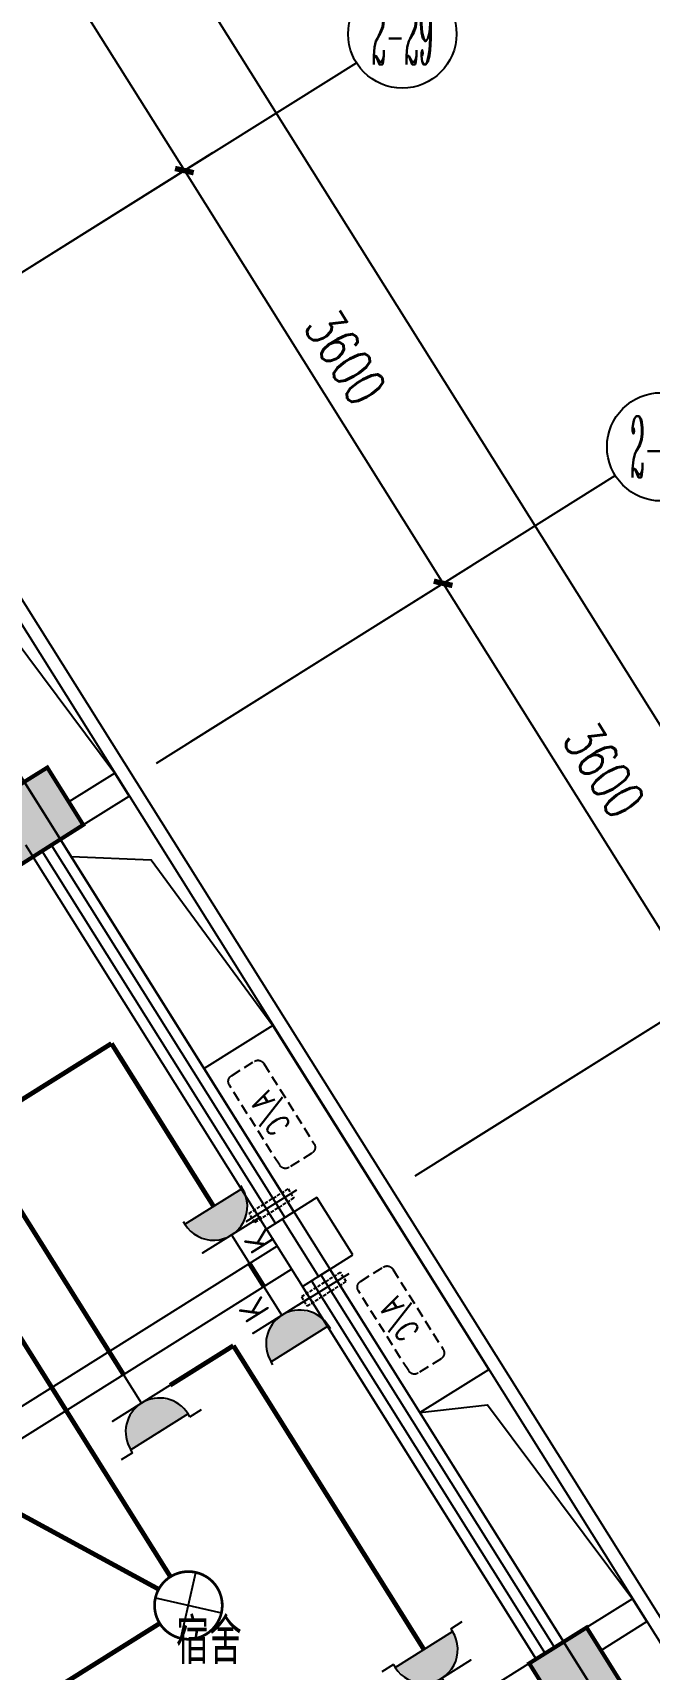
# Model space of a CAD drawing. Extents: x -9422388 to 15610651, y -1992469 to 953794.
# Drawn here: x -2710176 to -2705623, y -188157 to -176064 of the extents above; entities that cross this region are included whole.
import ezdxf
from ezdxf.enums import TextEntityAlignment as Align

# ---------------------------------------------------------------- set-up
doc = ezdxf.new("R2010")
doc.units = 0
doc.header["$LTSCALE"] = 1000
for name, pattern in [('( Hidden )', [0.375, 0.25, -0.125]), ('ACAD_ISO04W100', [30, 24, -3, 0, -3]), ('DASH', [0.35, 0.25, -0.1])]:
    doc.linetypes.add(name, pattern=pattern)
for name, color, linetype in [('A-FLOR-HVAC', 4, 'Continuous'), ('A-FLOR-OTHER2-ON', 83, 'Continuous'), ('A-SECT-DOOR', 141, 'Continuous'), ('AXIS_TEXT', 7, 'Continuous'), ('C-KZ', 2, 'Continuous'), ('C-Z-HATCH', 253, 'Continuous'), ('EQUIP-插座', 3, 'Continuous'), ('EQUIP-照明', 3, 'Continuous'), ('WIRE-插座', 5, 'Continuous'), ('WIRE-照明', 1, 'Continuous')]:
    doc.layers.add(name, color=color, linetype=linetype)
doc.styles.add('_TCH_AXIS', font='COMPLEX', dxfattribs={"bigfont": 'GBCBIG'})
doc.styles.add('_TCH_DIM', font='SIMPLEX', dxfattribs={"bigfont": 'GBCBIG'})
doc.styles.add('_TCH_DIM_T3', font='SIMPLEX', dxfattribs={"width": 0.705882, "bigfont": 'GBCBIG'})
doc.styles.add('_TCH_WINDOW', font='SIMPLEX', dxfattribs={"height": 3.5, "bigfont": 'GBCBIG'})
doc.styles.add('_TEL_ATTDEF', font='GBENOR', dxfattribs={"width": 0.8, "height": 3, "bigfont": 'GBCBIG'})
doc.styles.add('_TEL_DIM', font='SIMPLEX', dxfattribs={"width": 0.8, "height": 3.5, "bigfont": 'HZTXT'})
doc.styles.add('COMPLEX', font='COMPLEX')
doc.styles.get("Standard").update_dxf_attribs({"font": 'gbenor.shx', "bigfont": 'gbcbig.shx'})
doc.dimstyles.new('_TCH_ARCH&&100', dxfattribs={"dimtxt": 297.5, "dimasz": 100, "dimexe": 250, "dimexo": 300, "dimgap": 126.25, "dimtad": 1, "dimdec": 0, "dimzin": 0, "dimdsep": 46, "dimtxsty": '_TCH_DIM_T3', "dimblk": 'ARCHTICK', "dimcen": 0.09, "dimclrt": 7, "dimazin": 2, "dimtfac": 1, "dimtdec": 0, "dimtix": 1, "dimtmove": 2, "dimatfit": 3, "dimfxl": 0, "dimtolj": 1, "dimtzin": 0, "dimarcsym": 0})

# ---------------------------------------------------------------- blocks, each defined once
blk = doc.blocks.new('KTWJ1')
at = {"layer": 'A-FLOR-HVAC', "color": 0, "linetype": '( Hidden )', "ltscale": 0.3}
blk.add_lwpolyline([(152982, -14209, 0.414214), (153032, -14259), (153732, -14259, 0.414214), (153782, -14209), (153782, -14009, 0.414214), (153732, -13959), (153032, -13959, 0.414214), (152982, -14009)], format="xyb", close=True, dxfattribs=at)
at = {"layer": 'A-FLOR-HVAC', "color": 0, "style": '_TCH_WINDOW', "width": 0.705882}
blk.add_text('A/C', height=170, dxfattribs=at).set_placement((153214, -14188))
blk = doc.blocks.new('KTB')
at = {"layer": 'A-SECT-DOOR', "color": 0}
blk.add_lwpolyline([(1064480, -382524), (1065143, -383583), (1065652, -383265), (1064059, -380723), (1063550, -381041), (1064214, -382101)], dxfattribs=at)
at = {"layer": 'A-FLOR-HVAC', "color": 8, "xscale": -1}
for p, rotation in [((970637, -258909), 122.0782976835921), ((971590, -260429), 122.0782976836109)]:
    blk.add_blockref('KTWJ1', p, dxfattribs=dict(at, rotation=rotation))
blk = doc.blocks.new('A$C0CF77FE4')
at = {"layer": 'A-FLOR-OTHER2-ON', "color": 0, "linetype": 'ACAD_ISO04W100', "ltscale": 5}
blk.add_line((40, 440), (40, 0), dxfattribs=at)
at = {"layer": 'A-FLOR-OTHER2-ON', "color": 0, "linetype": 'DASH', "ltscale": 0.1}
blk.add_lwpolyline([(0, 390), (80, 390), (80, 50), (0, 50)], close=True, dxfattribs=at)
blk = doc.blocks.new('宿舍楼柱网1')
at = {"layer": 'C-Z-HATCH'}
h = blk.add_hatch(color=0, dxfattribs=at)
h.dxf.hatch_style = 1
h.paths.add_polyline_path([(649437, 161642), (649946, 161960), (649681, 162384), (649172, 162066)])
h = blk.add_hatch(color=0, dxfattribs=at)
h.dxf.hatch_style = 1
h.paths.add_polyline_path([(653505, 155340), (653929, 155605), (653664, 156029), (653240, 155764)])
at = {"layer": 'C-KZ', "color": 0, "const_width": 30}
for points in [[(649440, 161638), (649946, 161960), (649681, 162384), (649172, 162066), (649437, 161642)], [(653510, 155343), (653929, 155605), (653664, 156029), (653240, 155764), (653505, 155340)]]:
    blk.add_lwpolyline(points, dxfattribs=at)
blk = doc.blocks.new('_ArchTick')
at = {"color": 0, "linetype": 'ByBlock', "const_width": 0.4}
blk.add_lwpolyline([(-0.5, -0.5), (0.5, 0.5)], dxfattribs=at)
blk = doc.blocks.new('*D2943')
at = {"color": 0, "lineweight": -2, "transparency": 16777216}
for p, q in [((1638309, -167242), (1641062, -165516)), ((1640851, -165649), (1654712, -187764)), ((1652170, -189357), (1654924, -187631))]:
    blk.add_line(p, q, dxfattribs=at)
at = {"layer": 'Defpoints', "color": 0, "transparency": 16777216}
for p in [(1638054, -167401), (1654712, -187764), (1651916, -189516)]:
    blk.add_point(p, dxfattribs=at)
at = {"color": 0, "lineweight": -2, "transparency": 16777216, "xscale": 100, "yscale": 100, "zscale": 100}
for p, rotation in [((1640851, -165649), 122.0782976762225), ((1654712, -187764), 302.0782976762225)]:
    blk.add_blockref('_ArchTick', p, dxfattribs=dict(at, rotation=rotation))
at = {"color": 7, "transparency": 16777216, "insert": (1648014, -176560), "char_height": 297.5, "attachment_point": 5, "rotation": 302.0783, "style": '_TCH_DIM_T3'}
blk.add_mtext('\\A1;26100', dxfattribs=at)
blk = doc.blocks.new('*D2949')
at = {"color": 0, "lineweight": -2, "transparency": 16777216}
for p, q in [((1644044, -176393), (1646120, -175092)), ((1645908, -175225), (1647820, -178275)), ((1645956, -179443), (1648032, -178142))]:
    blk.add_line(p, q, dxfattribs=at)
at = {"layer": 'Defpoints', "color": 0, "transparency": 16777216}
for p in [(1643790, -176552), (1647820, -178275), (1645702, -179603)]:
    blk.add_point(p, dxfattribs=at)
at = {"color": 0, "lineweight": -2, "transparency": 16777216, "xscale": 100, "yscale": 100, "zscale": 100}
for p, rotation in [((1645908, -175225), 122.078297676223), ((1647820, -178275), 302.078297676223)]:
    blk.add_blockref('_ArchTick', p, dxfattribs=dict(at, rotation=rotation))
at = {"color": 7, "transparency": 16777216, "insert": (1647097, -176604), "char_height": 297.5, "attachment_point": 5, "rotation": 302.0783, "style": '_TCH_DIM_T3'}
blk.add_mtext('\\A1;3600', dxfattribs=at)
blk = doc.blocks.new('*D2950')
at = {"color": 0, "lineweight": -2, "transparency": 16777216}
for p, q in [((1642132, -173343), (1644208, -172041)), ((1643996, -172174), (1645908, -175225)), ((1644044, -176393), (1646120, -175092))]:
    blk.add_line(p, q, dxfattribs=at)
at = {"layer": 'Defpoints', "color": 0, "transparency": 16777216}
for p in [(1641878, -173502), (1645908, -175225), (1643790, -176552)]:
    blk.add_point(p, dxfattribs=at)
at = {"color": 0, "lineweight": -2, "transparency": 16777216, "xscale": 100, "yscale": 100, "zscale": 100}
for p, rotation in [((1643996, -172174), 122.0782976762225), ((1645908, -175225), 302.0782976762225)]:
    blk.add_blockref('_ArchTick', p, dxfattribs=dict(at, rotation=rotation))
at = {"color": 7, "transparency": 16777216, "insert": (1645185, -173553), "char_height": 297.5, "attachment_point": 5, "rotation": 302.0783, "style": '_TCH_DIM_T3'}
blk.add_mtext('\\A1;3600', dxfattribs=at)
blk = doc.blocks.new('*D2951')
at = {"color": 0, "lineweight": -2, "transparency": 16777216}
for p, q in [((1640220, -170292), (1642296, -168991)), ((1642085, -169124), (1643996, -172174)), ((1642132, -173343), (1644208, -172041))]:
    blk.add_line(p, q, dxfattribs=at)
at = {"layer": 'Defpoints', "color": 0, "transparency": 16777216}
for p in [(1639966, -170451), (1643996, -172174), (1641878, -173502)]:
    blk.add_point(p, dxfattribs=at)
at = {"color": 0, "lineweight": -2, "transparency": 16777216, "xscale": 100, "yscale": 100, "zscale": 100}
for p, rotation in [((1642085, -169124), 122.078297676224), ((1643996, -172174), 302.078297676224)]:
    blk.add_blockref('_ArchTick', p, dxfattribs=dict(at, rotation=rotation))
at = {"color": 7, "transparency": 16777216, "insert": (1643274, -170503), "char_height": 297.5, "attachment_point": 5, "rotation": 302.0783, "style": '_TCH_DIM_T3'}
blk.add_mtext('\\A1;3600', dxfattribs=at)
blk = doc.blocks.new('*D2952')
at = {"color": 0, "lineweight": -2, "transparency": 16777216}
for p, q in [((1638309, -167242), (1640385, -165941)), ((1640173, -166073), (1642085, -169124)), ((1640220, -170292), (1642296, -168991))]:
    blk.add_line(p, q, dxfattribs=at)
at = {"layer": 'Defpoints', "color": 0, "transparency": 16777216}
for p in [(1638054, -167401), (1642085, -169124), (1639966, -170451)]:
    blk.add_point(p, dxfattribs=at)
at = {"color": 0, "lineweight": -2, "transparency": 16777216, "xscale": 100, "yscale": 100, "zscale": 100}
for p, rotation in [((1640173, -166073), 122.0782976762227), ((1642085, -169124), 302.0782976762227)]:
    blk.add_blockref('_ArchTick', p, dxfattribs=dict(at, rotation=rotation))
at = {"color": 7, "transparency": 16777216, "insert": (1641362, -167453), "char_height": 297.5, "attachment_point": 5, "rotation": 302.0783, "style": '_TCH_DIM_T3'}
blk.add_mtext('\\A1;3600', dxfattribs=at)
blk = doc.blocks.new('_AXISO')
at = {"color": 0}
blk.add_circle((0, 0), 0.5, dxfattribs=at)
at = {"layer": 'AXIS_TEXT', "color": 0, "style": 'COMPLEX', "width": 1.041667}
blk.add_attdef('A', text='', height=0.56, dxfattribs=at).set_placement((-0.25, -0.28), (0.25, -0.28), align=Align.FIT)
blk = doc.blocks.new('$equip$00002539')
for p, q in [((-0.354, 0.354), (0.354, -0.354)), ((0.354, 0.354), (-0.354, -0.354))]:
    blk.add_line(p, q)
at = {"const_width": 0.04}
blk.add_lwpolyline([(-0.5, 0, 1), (0.5, 0, 1), (-0.5, 0, 0.911406)], format="xyb", dxfattribs=at)
blk.add_circle((0, 0), 0.5)
for p in [(0, 0.5), (-0.5, 0), (0.5, 0), (0, -0.5)]:
    blk.add_point(p)
at = {"color": 7, "style": '_TEL_DIM', "flags": 1}
blk.add_attdef('A', text='', height=0.00002, dxfattribs=at).set_placement((0, 0), align=Align.MIDDLE_CENTER)
blk = doc.blocks.new('$equip$00001764')
for p, q in [((-0.5, 1.05), (-0.5, 1)), ((-0.5, 1), (0.5, 1)), ((0.5, 1.05), (0.5, 1)), ((0.5, 0.5), (-0.5, 0.5)), ((0, 0.5), (0, 0))]:
    blk.add_line(p, q)
blk.add_arc((0, 1), 0.5, 180, 0)
for p in [(-0.5, 0.5), (0.5, 0.5), (0, 0)]:
    blk.add_point(p)
for points in [[(0.433, 0.75), (-0.433, 0.75), (0.5, 1), (-0.5, 1)], [(0.25, 0.567), (-0.25, 0.567), (0.433, 0.75), (-0.433, 0.75)], [(0, 0.5), (0, 0.5), (0.25, 0.567), (-0.25, 0.567)]]:
    blk.add_solid(points)
at = {"color": 7, "style": '_TEL_DIM'}
blk.add_attdef('$TEXT$', text='', height=0.4, dxfattribs=at).set_placement((0.303, 0.211), align=Align.MIDDLE_CENTER)
at = {"color": 7, "style": '_TEL_DIM', "flags": 1}
blk.add_attdef('A', text='', height=0.00002, dxfattribs=at).set_placement((0, 0), align=Align.MIDDLE_CENTER)
blk = doc.blocks.new('$equip$00001240')
for p, q in [((-0.5, 1.05), (-0.7, 1.05)), ((-0.5, 1.05), (-0.5, 1)), ((-0.5, 1), (0.5, 1)), ((0.5, 1.05), (0.7, 1.05)), ((0.5, 1.05), (0.5, 1)), ((-0.5, 0.5), (0.5, 0.5)), ((0, 0.5), (0, 0))]:
    blk.add_line(p, q)
blk.add_arc((0, 1), 0.5, 180, 0)
for points in [[(0.433, 0.75), (-0.433, 0.75), (0.5, 1), (-0.5, 1)], [(0.25, 0.567), (-0.25, 0.567), (0.433, 0.75), (-0.433, 0.75)], [(0, 0.5), (0, 0.5), (0.25, 0.567), (-0.25, 0.567)]]:
    blk.add_solid(points)
at = {"layer": 'EQUIP-照明'}
for p in [(0, 1), (-0.5, 0.5), (0.5, 0.5), (0, 0)]:
    blk.add_point(p, dxfattribs=at)
at = {"layer": 'EQUIP-照明', "flags": 9}
blk.add_attdef('A', (0, 0), '', height=0.00002, dxfattribs=at)
blk = doc.blocks.new('542523')
at = {"color": 8}
for p, q in [((1639966.3, -170451.5), (1643355.6, -168327.2)), ((1641878.2, -173501.8), (1645267.5, -171377.5)), ((1641115.6, -173979.8), (1640903.1, -173640.9)), ((1641168.7, -174064.5), (1641115.6, -173979.8)), ((1640912.2, -174107.3), (1640965.3, -174192)), ((1640965.3, -174192), (1641168.7, -174064.5)), ((1641168.7, -174064.5), (1640965.3, -174192)), ((1641100.9, -174107), (1642826.9, -176860.8)), ((1642894.7, -176818.3), (1641168.7, -174064.5)), ((1642691.3, -176945.8), (1640965.3, -174192)), ((1641033.1, -174149.5), (1642759.1, -176903.3)), ((1643790, -176552.2), (1647179.3, -174427.9)), ((1643064.2, -176712.1), (1642810, -176871.4)), ((1643329.7, -177135.8), (1643064.2, -176712.1)), ((1642894.7, -176818.3), (1642691.3, -176945.8)), ((1642810, -176871.4), (1642691.3, -176945.8)), ((1642810, -176871.4), (1643075.5, -177295.1)), ((1642691.3, -176945.8), (1642824.1, -177157.6)), ((1642771, -177072.9), (1640262.9, -178644.9)), ((1642824.1, -177157.6), (1644682.9, -180123.3)), ((1643075.5, -177295.1), (1643329.7, -177135.8)), ((1640369.1, -178814.3), (1642877.2, -177242.4)), ((1643160.2, -177242), (1644886.2, -179995.8)), ((1644886.2, -179995.8), (1641327.5, -182226.3)), ((1645417.3, -180843.1), (1644886.2, -179995.8))]:
    blk.add_line(p, q, dxfattribs=at)
at = {"color": 8, "extrusion": (0, 0, -1)}
for p, q in [((1642956.9, -177369.5), (1643160.2, -177242)), ((1643092.4, -177284.5), (1644818.6, -180038.5)), ((1644886.4, -179996), (1643160.2, -177242)), ((1644683, -180123.5), (1642956.9, -177369.5)), ((1643024.7, -177327), (1644750.8, -180081)), ((1644683, -180123.5), (1644886.4, -179996))]:
    blk.add_line(p, q, dxfattribs=at)
at = {"color": 8}
for points in [[(1629019.7, -172945.8), (1629019.7, -172945.8, -0.4142136), (1629241, -171980.9), (1636189.1, -167626.1, -0.4142136), (1638256.7, -168100.5), (1651526.9, -189272.8, -0.2728148), (1651568.4, -190795.7), (1647349.6, -198418.9, -0.2728148), (1646037.2, -199192.6), (1580429.8, -199192.6, -0.4142134), (1578829.8, -197592.6), (1578829.8, -189492.6, -0.4142137), (1579529.8, -188792.6), (1579529.8, -188792.6)], [(1629104.4, -172892.7), (1629104.4, -172892.7, -0.4142136), (1629294.2, -172065.7), (1636242.2, -167710.8, -0.4142136), (1638172, -168153.6), (1651442.2, -189325.9, -0.2728148), (1651480.9, -190747.3), (1647262.1, -198370.5, -0.2728148), (1646037.2, -199092.6), (1623049.8, -199092.6)]]:
    blk.add_lwpolyline(points, format="xyb", dxfattribs=at)
for points in [[(1593929.8, -190892.6), (1593929.8, -198492.6), (1646508.8, -198492.6), (1651184.3, -190044.2), (1637238.7, -167794.3), (1630799.1, -171830.5), (1641151.3, -188347.3), (1639742.7, -190892.6)], [(1641677.1, -173745.9), (1641570.9, -173576.4), (1641231.9, -173788.9), (1641338.1, -173958.3)], [(1645500.8, -179846.6), (1645394.6, -179677.2), (1645055.7, -179889.6), (1645161.9, -180059)]]:
    blk.add_lwpolyline(points, close=True, dxfattribs=at)
for points in [[(1640000.3, -172200.4), (1640501.2, -172143.2), (1641570.9, -173576.4)], [(1641250.4, -174192.8), (1641839.6, -174216.4), (1642739.2, -175440.5)], [(1643824.1, -178301.2), (1644324.9, -178244), (1645394.6, -179677.2)]]:
    blk.add_lwpolyline(points, dxfattribs=at)
for name, p in [('宿舍楼柱网1', (991391.9, -335918.9)), ('KTB', (578680.6, 205282.2))]:
    blk.add_blockref(name, p, dxfattribs=at)
ref = blk.add_blockref('_AXISO', (1643694.5, -168114.7), dxfattribs=dict(at, xscale=800, yscale=800, zscale=800))
ref.add_attrib('A', '2-29', dxfattribs={"layer": 'AXIS_TEXT', "color": 8, "height": 452.55, "style": '_TCH_AXIS', "width": 0.2625}).set_placement((1643468.2, -168341), (1643920.8, -168341), align=Align.FIT)
ref = blk.add_blockref('_AXISO', (1645606.4, -171165.1), dxfattribs=dict(at, xscale=800, yscale=800, zscale=800))
ref.add_attrib('A', '2-28', dxfattribs={"layer": 'AXIS_TEXT', "color": 8, "height": 452.55, "style": '_TCH_AXIS', "width": 0.2625}).set_placement((1645380.1, -171391.4), (1645832.7, -171391.4), align=Align.FIT)
at = {"color": 8, "rotation": 122.0783001587689}
blk.add_blockref('A$C0CF77FE4', (1642935.7, -176690.2), dxfattribs=at)
at = {"color": 8, "xscale": -1, "rotation": 122.0783001587689}
blk.add_blockref('A$C0CF77FE4', (1643279.7, -177239), dxfattribs=at)
at = {"color": 8, "style": '_TCH_DIM'}
blk.add_text('宿舍', height=337.59, dxfattribs=at).set_placement((1642023.8, -180159.3))
at = {"color": 8}
for p1, p2, distance, picture, middle in [((1638054.4, -167401.1), (1651915.5, -189516.2), 3300, '*D2943', (1648014.2, -176560.1)), ((1638054.4, -167401.1), (1639966.3, -170451.5), 2500, '*D2952', (1641361.7, -167452.6)), ((1639966.3, -170451.5), (1641878.2, -173501.8), 2500, '*D2951', (1643273.5, -170502.9)), ((1641878.2, -173501.8), (1643790, -176552.2), 2500, '*D2950', (1645185.4, -173553.3)), ((1643790, -176552.2), (1645701.9, -179602.6), 2500, '*D2949', (1647097.3, -176603.6))]:
    dim = blk.add_aligned_dim(p1=p1, p2=p2, distance=distance, dimstyle='_TCH_ARCH&&100', dxfattribs=at)
    dim.commit()
    dim.dimension.update_dxf_attribs({"geometry": picture, "text_midpoint": middle})

msp = doc.modelspace()

# ---------------------------------------------------------------- linework, layer by layer
at = {"layer": 'WIRE-插座', "linetype": 'Continuous', "const_width": 35}
for points in [[(-2709505.40427, -185979.13399), (-2711151.74512, -183352.43229)], [(-2709594.37468, -183532.90103), (-2710535.96513, -184123.06272)], [(-2708840.24439, -184736.09989), (-2709594.37468, -183532.90103)], [(-2708468.49002, -185329.22609), (-2708574.70556, -185159.76146)], [(-2708694.13829, -185765.70273), (-2709160.80407, -186058.19536)], [(-2707286.78247, -188011.10906), (-2708694.13829, -185765.70273)]]:
    msp.add_lwpolyline(points, dxfattribs=at)
at = {"layer": 'WIRE-照明', "linetype": 'Continuous', "const_width": 35}
for points in [[(-2709159.00317, -187473.29146), (-2710898.44527, -184698.04854)], [(-2709245.83835, -187565.64914), (-2710543.34879, -186859.75503)], [(-2709238.06454, -187817.89166), (-2711991.86475, -189543.89409)]]:
    msp.add_lwpolyline(points, dxfattribs=at)

# ---------------------------------------------------------------- block references
msp.add_blockref('542523', (-4351141.06824, -7958.61085))
at = {"layer": 'EQUIP-插座'}
ref = msp.add_blockref('$equip$00001764', (-2708574.70556, -185159.76146), dxfattribs=dict(at, xscale=499.9999999999999, yscale=499.9999999999999, zscale=499.9999999999999, rotation=32.07829767621829))
ref.add_attrib('$TEXT$', 'K', dxfattribs={"layer": '0', "color": 7, "height": 200, "rotation": 122.078297676, "style": '_TEL_ATTDEF'}).set_placement((-2708502.34502, -184989.88609), align=Align.MIDDLE_CENTER)
ref = msp.add_blockref('$equip$00001764', (-2708468.49002, -185329.22609), dxfattribs=dict(at, xscale=500.0000000000001, yscale=500.0000000000001, zscale=500.0000000000001, rotation=212.0782976762183))
ref.add_attrib('$TEXT$', 'K', dxfattribs={"layer": '0', "color": 7, "height": 200, "rotation": 122.078297676, "style": '_TEL_ATTDEF'}).set_placement((-2708540.85056, -185499.10146), align=Align.MIDDLE_CENTER)
for p, xscale, yscale, zscale, rotation in [((-2709505.40427, -185979.13399), 500.0000000000001, 500.0000000000001, 500.0000000000001, 212.0782976762183), ((-2707021.24363, -188434.77063), 499.9999999999999, 499.9999999999999, 499.9999999999999, 32.07829767621818)]:
    msp.add_blockref('$equip$00001240', p, dxfattribs=dict(at, xscale=xscale, yscale=yscale, zscale=zscale, rotation=rotation))
at = {"layer": 'EQUIP-照明', "xscale": 499.9999999999999, "yscale": 499.9999999999999, "zscale": 499.9999999999999, "rotation": 122.0782976762184}
msp.add_blockref('$equip$00002539', (-2709026.23375, -187685.12224), dxfattribs=at)

doc.saveas('drawing.dxf')
